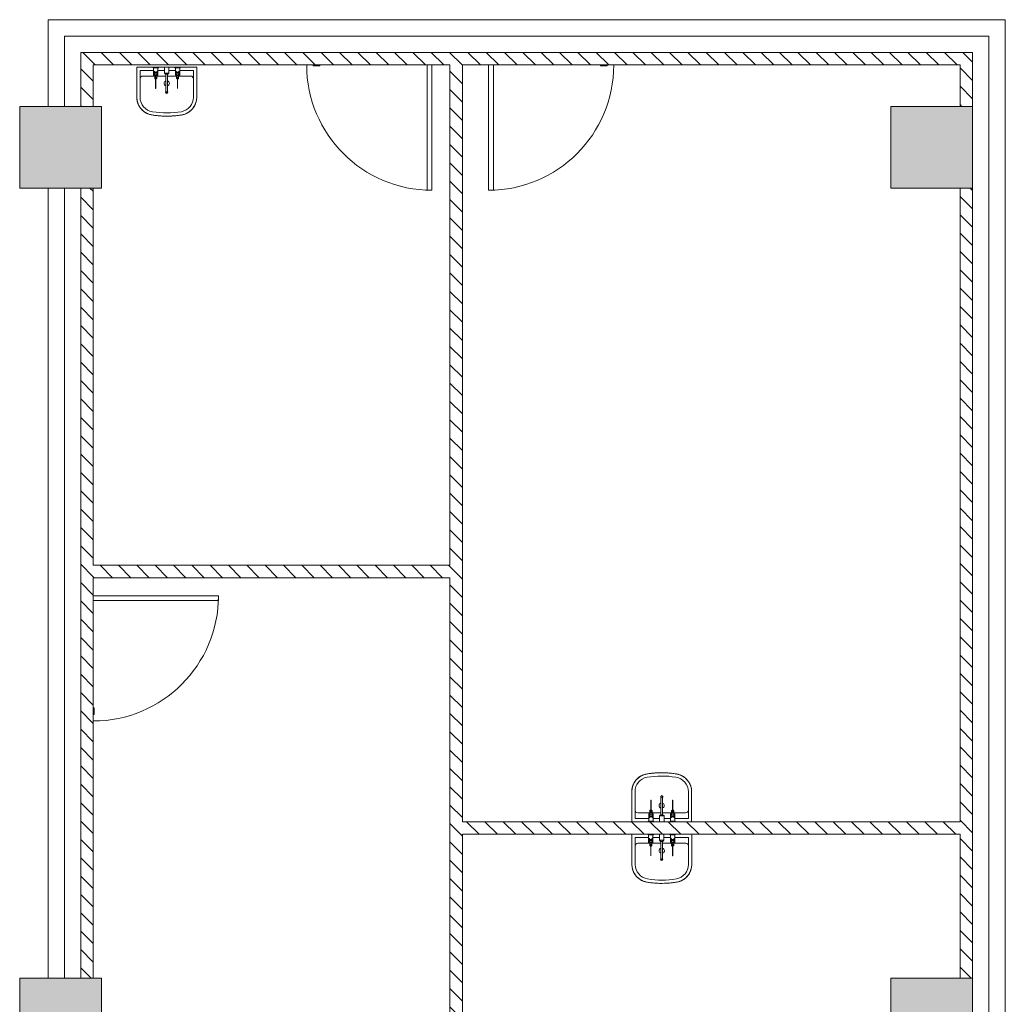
# Model space of a CAD drawing. Header units: millimetres. Extents: x -106145 to 154907, y -84585 to 152038.
# Drawn here: x 41014 to 50064, y 1861 to 10905 of the extents above; entities that cross this region are included whole.
import ezdxf

# ---------------------------------------------------------------- set-up
doc = ezdxf.new("R2010")
doc.units = ezdxf.units.MM
for name, color, linetype, lineweight in [('A-DOOR', 31, 'Continuous', 5), ('A-FLOR', 192, 'Continuous', 5), ('A-WALL', 113, 'Continuous', 5), ('A-WALL-PATT', 111, 'Continuous', 5), ('P-SANR-FIXT', 6, 'Continuous', 5), ('S-COLS', 52, 'Continuous', 5)]:
    doc.layers.add(name, color=color, linetype=linetype, lineweight=lineweight)
pattern_1 = [(315, (0, 0), (84.18955, 84.18955), [])]

# ---------------------------------------------------------------- blocks, each defined once
blk = doc.blocks.new('M_Concrete-Rectangular-Column - 750 x 750-3585654-Site Plan')
at = {"layer": 'S-COLS'}
blk.add_hatch(color=256, dxfattribs=at).paths.add_polyline_path([(-375, 375), (-375, -375), (375, -375), (375, 375), (-129.8, 375)], flags=0)
at = {"layer": 'S-COLS', "color": 41}
for p, q in [((375, 375), (-375, 375)), ((-375, 375), (-375, -375)), ((375, -375), (375, 375)), ((-375, -375), (375, -375))]:
    blk.add_line(p, q, dxfattribs=at)
blk = doc.blocks.new('M_Door-Passage-Small Slit Vision Panel_Type B - 1_25_Type B-13938696-Site Plan')
at = {"layer": 'A-DOOR', "color": 41}
for p, q in [((-514.125, -63.85), (-514.125, -71.85)), ((-454.125, -71.85), (-514.125, -71.85)), ((-454.125, -71.85), (-454.125, -63.85))]:
    blk.add_line(p, q, dxfattribs=at)
at = {"layer": 'A-DOOR', "color": 121, "lineweight": 9}
for p, q in [((530, -1213.85), (530, -63.85)), ((575, -63.85), (575, -1213.85)), ((575, -1213.85), (530, -1213.85))]:
    blk.add_line(p, q, dxfattribs=at)
at = {"layer": 'A-DOOR', "color": 41}
blk.add_arc((575, -63.85), 1150, 180, 270, dxfattribs=at)
blk = doc.blocks.new('M_Door-Passage-Small Slit Vision Panel_Type B - 1_25_Type B-13938695-Site Plan')
at = {"layer": 'A-DOOR', "color": 121, "lineweight": 9}
for p, q in [((575, 1213.85), (530, 1213.85)), ((530, 1213.85), (530, 63.85)), ((575, 63.85), (575, 1213.85))]:
    blk.add_line(p, q, dxfattribs=at)
at = {"layer": 'A-DOOR', "color": 41}
for p, q in [((-514.125, 71.85), (-514.125, 63.85)), ((-514.125, 71.85), (-454.125, 71.85)), ((-454.125, 63.85), (-454.125, 71.85))]:
    blk.add_line(p, q, dxfattribs=at)
blk.add_arc((575, 63.85), 1150, 90, 180, dxfattribs=at)
blk = doc.blocks.new('BASIN_handwash_Type_B - HYBA-010-V109-Site Plan')
at = {"layer": 'P-SANR-FIXT', "color": 41}
for p, q in [((-275, -500), (-275, -224)), ((-275, -224), (-275, -500)), ((-245, -470), (-245, -224)), ((245, -470), (245, -224)), ((275, -224), (275, -500)), ((275, -224), (275, -500)), ((-275, -351.1), (-275, -500)), ((-245, -470), (-245, -351.1)), ((245, -351.1), (245, -470)), ((275, -500), (275, -351.1)), ((-107.6, -418), (-220, -418)), ((-5.1, -418), (-90.2, -418)), ((92.4, -418), (7.3, -418)), ((220, -418), (109.8, -418)), ((-118.2, -470), (-245, -470)), ((-18.1, -470), (-78.9, -470)), ((81.1, -470), (21.2, -470)), ((245, -470), (120.4, -470))]:
    blk.add_line(p, q, dxfattribs=at)
at = {"layer": 'P-SANR-FIXT', "color": 41, "flags": 128}
for points in [[(-139, -61.6), (-145.5, -62.9), (-151.9, -64.5), (-158.3, -66.3), (-164.5, -68.4), (-170.7, -70.7), (-176.8, -73.2), (-182.8, -76), (-188.7, -79.1), (-194.4, -82.3), (-200, -85.8), (-205.5, -89.5), (-210.8, -93.4), (-215.9, -97.6), (-220.9, -101.9), (-225.7, -106.5), (-230.3, -111.2), (-234.7, -116.1), (-239, -121.2), (-243, -126.4), (-246.8, -131.8), (-250.4, -137.3), (-253.7, -143), (-256.8, -148.8), (-259.7, -154.8), (-262.4, -160.8), (-264.8, -166.9), (-267, -173.2), (-268.9, -179.5), (-270.5, -185.9), (-271.9, -192.3), (-273.1, -198.8), (-273.9, -205.4), (-274.6, -211.9), (-274.9, -218.5), (-275, -224)], [(-50.8, -51.7), (-64.7, -52.5), (-97.9, -55.7), (-130.9, -60.3), (-139, -61.6)], [(41.9, -51.2), (35.4, -50.7), (2, -50), (-31.3, -50.6), (-45, -51.4)], [(134.9, -61), (101.9, -56.2), (68.7, -52.8), (46.5, -51.4)], [(275, -224), (274.9, -217.4), (274.5, -210.8), (273.8, -204.3), (272.9, -197.7), (271.7, -191.3), (270.3, -184.8), (268.6, -178.4), (266.6, -172.1), (264.4, -165.9), (262, -159.8), (259.3, -153.8), (256.3, -147.8), (253.2, -142.1), (249.8, -136.4), (246.2, -130.9), (242.3, -125.5), (238.3, -120.3), (234, -115.2), (229.6, -110.4), (224.9, -105.7), (220.1, -101.2), (215.1, -96.9), (209.9, -92.8), (204.6, -88.9), (199.1, -85.2), (193.5, -81.8), (187.7, -78.5), (181.8, -75.5), (175.8, -72.8), (169.7, -70.3), (163.5, -68), (157.2, -66), (150.8, -64.2), (144.4, -62.7), (137.9, -61.5)]]:
    blk.add_lwpolyline(points, dxfattribs=at)
at = {"layer": 'P-SANR-FIXT', "color": 41}
for centre, radius, start, end in [((0, -350.5), 24.2, 107.55335, 254.59168), ((0, -350.5), 24.2, 291.78176, 66.0732), ((-220, -393), 25, 180, 270), ((220, -393), 25, 270, 0)]:
    blk.add_arc(centre, radius, start, end, dxfattribs=at)
for centre, major_axis, start_param, end_param in [((-109.9, -224), (165.1, 0), 1.748277, 3.141593), ((0, -883.6), (834.4, 0), 1.40836, 1.738187), ((0, -883.6), (804.4, 0), 1.408166, 1.737991), ((109.9, -224), (165.1, 0), 0, 1.418341), ((-109.9, -224), (-135.1, 0), 4.890944, 6.283185), ((109.9, -224), (135.1, 0), 0, 1.419404)]:
    blk.add_ellipse(centre, major_axis=major_axis, ratio=0.999048, start_param=start_param, end_param=end_param, dxfattribs=at)
for points, knots in [([(-275, -224), (-275, -217.5), (-274.2, -204.7), (-271.5, -189.1), (-268.2, -176.8), (-265.2, -167.7), (-261.6, -158.7), (-257.6, -150.1), (-253.1, -141.7), (-248, -133.5), (-242.5, -125.6), (-236.6, -118.1), (-230.3, -111), (-223.4, -104.2), (-216.3, -97.8), (-208.8, -91.8), (-201, -86.3), (-192.8, -81.3), (-184.3, -76.7), (-172.8, -71.3), (-157.9, -65.8), (-145.4, -62.8), (-139, -61.7)], [-1, -1, -1, -1, -0.916667, -0.833333, -0.791667, -0.75, -0.708333, -0.666667, -0.625, -0.583333, -0.541667, -0.5, -0.458333, -0.416667, -0.375, -0.333333, -0.291667, -0.25, -0.208333, -0.166667, -0.083333, 0, 0, 0, 0]), ([(-139, -61.7), (-123.9, -59.1), (-93.6, -54.8), (-32.8, -49.7), (28.6, -49.5), (89.4, -54.4), (119.8, -58.5), (134.9, -61)], [-1, -1, -1, -1, -0.833333, -0.666667, -0.333333, -0.166667, 0, 0, 0, 0]), ([(134.9, -61), (141.5, -62), (154.3, -64.8), (169.5, -70), (181.4, -75.2), (190.1, -79.7), (198.5, -84.8), (206.6, -90.2), (214.3, -96.1), (221.7, -102.5), (228.7, -109.4), (235.3, -116.5), (241.4, -124.1), (247.1, -132.1), (252.3, -140.4), (257, -148.9), (261.1, -157.6), (264.8, -166.7), (267.9, -176), (271.4, -188.5), (274.2, -204.3), (275, -217.4), (275, -224)], [-1, -1, -1, -1, -0.916667, -0.833333, -0.791667, -0.75, -0.708333, -0.666667, -0.625, -0.583333, -0.541667, -0.5, -0.458333, -0.416667, -0.375, -0.333333, -0.291667, -0.25, -0.208333, -0.166667, -0.083333, 0, 0, 0, 0])]:
    blk.add_open_spline(points, degree=3, knots=knots, dxfattribs=at)
blk = doc.blocks.new('TAPWARE_wall_mount_elbow_levers - HYTP-038-V110-Site Plan')
at = {"layer": 'P-SANR-FIXT'}
for p, q in [((-10, 276), (-10, 271.7)), ((10, 271.7), (10, 276)), ((-99, 242.3), (-101, 242.3)), ((-101, 237.3), (-101, 242.3)), ((-101, 242.3), (-101, 237.3)), ((-99, 242.3), (-101, 242.3)), ((-101, 237.3), (-101, 242.3)), ((-101, 242.3), (-101, 237.3)), ((-101, 212.7), (-101, 237.3)), ((-101, 212.7), (-101, 237.3)), ((-101, 195), (-101, 212.7)), ((-101, 212.7), (-101, 195)), ((-101, 195), (-101, 212.7)), ((-101, 212.7), (-101, 195)), ((-101, 151.7), (-101, 195)), ((-101, 151.7), (-101, 195)), ((-99, 237.3), (-99, 242.3)), ((-99, 242.3), (-99, 237.3)), ((-99, 237.3), (-99, 242.3)), ((-99, 242.3), (-99, 237.3)), ((-99, 237.3), (-99, 212.7)), ((-99, 237.3), (-99, 212.7)), ((-99, 195), (-99, 212.7)), ((-99, 212.7), (-99, 195)), ((-99, 195), (-99, 212.7)), ((-99, 212.7), (-99, 195)), ((-99, 195), (-99, 151.7)), ((-99, 195), (-99, 151.7)), ((-7.5, 220.2), (-7.5, 100)), ((7.5, 100), (7.5, 220.2)), ((101, 242.3), (99, 242.3)), ((99, 237.3), (99, 242.3)), ((99, 242.3), (99, 237.3)), ((99, 212.7), (99, 237.3)), ((99, 195), (99, 212.7)), ((99, 212.7), (99, 195)), ((99, 151.7), (99, 195)), ((101, 237.3), (101, 242.3)), ((101, 242.3), (101, 237.3)), ((101, 237.3), (101, 212.7)), ((101, 195), (101, 212.7)), ((101, 212.7), (101, 195)), ((101, 195), (101, 151.7)), ((-110, 126.1), (-120, 116.1)), ((-120, 116.1), (-120, 91.1)), ((-110, 111.1), (-120, 101.1)), ((-120, 101.1), (-120, 46.1)), ((-100, 101.1), (-120, 101.1)), ((-120, 91.1), (-110, 81.1)), ((-100, 91.1), (-120, 91.1)), ((-100, 116.1), (-114.1, 116.1)), ((-110, 149.7), (-110, 111.1)), ((-110, 149.7), (-110, 126.1)), ((-100, 149.7), (-108.7, 149.7)), ((-100, 149.7), (-108.7, 149.7)), ((-100, 126.1), (-108.7, 126.1)), ((-101, 134.1), (-101, 151.7)), ((-101, 134.1), (-101, 151.7)), ((-101, 150.8), (-101, 145.8)), ((-101, 150.8), (-101, 145.8)), ((-101, 134.1), (-99, 134.1)), ((-101, 134.1), (-99, 134.1)), ((-91.3, 149.7), (-100, 149.7)), ((-91.3, 149.7), (-100, 149.7)), ((-91.3, 126.1), (-100, 126.1)), ((-85.9, 116.1), (-100, 116.1)), ((-80, 101.1), (-100, 101.1)), ((-80, 91.1), (-100, 91.1)), ((-99, 151.7), (-99, 134.1)), ((-99, 151.7), (-99, 134.1)), ((-99, 145.8), (-99, 150.8)), ((-99, 145.8), (-99, 150.8)), ((-90, 111.1), (-90, 149.7)), ((-90, 126.1), (-90, 149.7)), ((-80, 116.1), (-90, 126.1)), ((-80, 101.1), (-90, 111.1)), ((-90, 81.1), (-80, 91.1)), ((-80, 91.1), (-80, 116.1)), ((-80, 46.1), (-80, 101.1)), ((-9.9, 110), (-19.9, 100)), ((-19.9, 100), (-19.9, 45)), ((0.1, 100), (-19.9, 100)), ((0.1, 110), (-8.6, 110)), ((8.8, 110), (0.1, 110)), ((20.1, 100), (0.1, 100)), ((20.1, 100), (10.1, 110)), ((20.1, 45), (20.1, 100)), ((90, 126.1), (80, 116.1)), ((80, 116.1), (80, 91.1)), ((90, 111.1), (80, 101.1)), ((80, 101.1), (80, 46.1)), ((80, 101.1), (100, 101.1)), ((80, 91.1), (90, 81.1)), ((80, 91.1), (100, 91.1)), ((85.9, 116.1), (100, 116.1)), ((90, 149.7), (90, 111.1)), ((90, 149.7), (90, 126.1)), ((91.3, 149.7), (100, 149.7)), ((91.3, 149.7), (100, 149.7)), ((91.3, 126.1), (100, 126.1)), ((99, 134.1), (99, 151.7)), ((99, 150.8), (99, 145.8)), ((99, 134.1), (101, 134.1)), ((100, 149.7), (108.7, 149.7)), ((100, 149.7), (108.7, 149.7)), ((100, 126.1), (108.7, 126.1)), ((100, 116.1), (114.1, 116.1)), ((100, 101.1), (120, 101.1)), ((100, 91.1), (120, 91.1)), ((101, 151.7), (101, 134.1)), ((101, 145.8), (101, 150.8)), ((110, 111.1), (110, 149.7)), ((110, 126.1), (110, 149.7)), ((120, 116.1), (110, 126.1)), ((120, 101.1), (110, 111.1)), ((110, 81.1), (120, 91.1)), ((120, 91.1), (120, 116.1)), ((120, 46.1), (120, 101.1)), ((-124, 50), (-124, 45)), ((-124, 50), (-76, 50)), ((-120.8, 50), (-124, 50)), ((-100, 46.1), (-120, 46.1)), ((-80, 46.1), (-100, 46.1)), ((-76, 50), (-79.2, 50)), ((-76, 45), (-76, 50)), ((76, 50), (76, 45)), ((76, 50), (124, 50)), ((79.2, 50), (76, 50)), ((80, 46.1), (100, 46.1)), ((100, 46.1), (120, 46.1)), ((124, 50), (120.8, 50)), ((124, 45), (124, 50))]:
    blk.add_line(p, q, dxfattribs=at)
at = {"layer": 'P-SANR-FIXT', "flags": 128}
for points in [[(-7.5, 271.7), (-7.5, 271.2), (-7.5, 270.5), (-7.5, 269.8), (-7.5, 268.9), (-7.5, 268.1), (-7.5, 267.1), (-7.5, 266), (-7.5, 264.9), (-7.5, 263.7), (-7.5, 262.5), (-7.5, 261.1), (-7.5, 259.7), (-7.5, 258.3), (-7.5, 256.8), (-7.5, 255.2), (-7.5, 253.6), (-7.5, 251.9), (-7.5, 250.1), (-7.5, 248.3), (-7.5, 246.5), (-7.5, 244.6), (-7.5, 242.7), (-7.5, 240.8), (-7.5, 238.8), (-7.5, 236.8), (-7.5, 234.8), (-7.5, 232.7), (-7.5, 230.6), (-7.5, 228.5), (-7.5, 226.4), (-7.5, 224.3), (-7.5, 222.2), (-7.5, 220.2)], [(7.5, 220.2), (7.5, 222.3), (7.5, 224.4), (7.5, 226.5), (7.5, 228.7), (7.5, 230.8), (7.5, 232.8), (7.5, 234.9), (7.5, 236.9), (7.5, 238.9), (7.5, 240.9), (7.5, 242.9), (7.5, 244.8), (7.5, 246.6), (7.5, 248.5), (7.5, 250.2), (7.5, 252), (7.5, 253.7), (7.5, 255.3), (7.5, 256.9), (7.5, 258.4), (7.5, 259.8), (7.5, 261.2), (7.5, 262.5), (7.5, 263.8), (7.5, 265), (7.5, 266.1), (7.5, 267.1), (7.5, 268.1), (7.5, 269), (7.5, 269.8), (7.5, 270.5), (7.5, 271.2), (7.5, 271.7)], [(-109, 149.7), (-108.5, 150.1), (-108, 150.5), (-107.6, 150.9), (-107.1, 151.2), (-106.5, 151.6), (-106, 151.9), (-105.5, 152.2), (-104.9, 152.5), (-104.3, 152.7), (-103.8, 153), (-103.2, 153.2), (-102.6, 153.4), (-102, 153.5), (-101.4, 153.6), (-100.8, 153.8)], [(-109, 149.7), (-108.5, 150.1), (-108, 150.5), (-107.6, 150.9), (-107.1, 151.2), (-106.5, 151.6), (-106, 151.9), (-105.5, 152.2), (-104.9, 152.5), (-104.3, 152.7), (-103.8, 153), (-103.2, 153.2), (-102.6, 153.4), (-102, 153.5), (-101.4, 153.6), (-100.8, 153.8)], [(-98.8, 153.7), (-98.2, 153.6), (-97.6, 153.4), (-97, 153.2), (-96.4, 153), (-95.8, 152.8), (-95.3, 152.6), (-94.7, 152.3), (-94.1, 152), (-93.6, 151.7), (-93.1, 151.3), (-92.6, 151), (-92.1, 150.6), (-91.6, 150.2), (-91.2, 149.8), (-91, 149.7)], [(-98.8, 153.7), (-98.2, 153.6), (-97.6, 153.4), (-97, 153.2), (-96.4, 153), (-95.8, 152.8), (-95.3, 152.6), (-94.7, 152.3), (-94.1, 152), (-93.6, 151.7), (-93.1, 151.3), (-92.6, 151), (-92.1, 150.6), (-91.6, 150.2), (-91.2, 149.8), (-91, 149.7)], [(91, 149.7), (91.5, 150.1), (92, 150.5), (92.4, 150.9), (92.9, 151.2), (93.5, 151.6), (94, 151.9), (94.5, 152.2), (95.1, 152.5), (95.7, 152.7), (96.2, 153), (96.8, 153.2), (97.4, 153.4), (98, 153.5), (98.6, 153.6), (99.2, 153.8)], [(91, 149.7), (91.5, 150.1), (92, 150.5), (92.4, 150.9), (92.9, 151.2), (93.5, 151.6), (94, 151.9), (94.5, 152.2), (95.1, 152.5), (95.7, 152.7), (96.2, 153), (96.8, 153.2), (97.4, 153.4), (98, 153.5), (98.6, 153.6), (99.2, 153.8)], [(101.2, 153.7), (101.8, 153.6), (102.4, 153.4), (103, 153.2), (103.6, 153), (104.2, 152.8), (104.7, 152.6), (105.3, 152.3), (105.9, 152), (106.4, 151.7), (106.9, 151.3), (107.4, 151), (107.9, 150.6), (108.4, 150.2), (108.8, 149.8), (109, 149.7)], [(101.2, 153.7), (101.8, 153.6), (102.4, 153.4), (103, 153.2), (103.6, 153), (104.2, 152.8), (104.7, 152.6), (105.3, 152.3), (105.9, 152), (106.4, 151.7), (106.9, 151.3), (107.4, 151), (107.9, 150.6), (108.4, 150.2), (108.8, 149.8), (109, 149.7)]]:
    blk.add_lwpolyline(points, dxfattribs=at)
at = {"layer": 'P-SANR-FIXT'}
for centre, major_axis, start_param, end_param in [((0, 276), (-10, 0), 3.141593, 6.283185), ((0, 271.7), (10, 0), 0, 3.141593), ((0, 276), (10, 0), 3.141593, 3.403392), ((0, 271.7), (10, 0), 3.141593, 4.18879), ((0, 271.7), (-7.5, 0), 3.141593, 6.283185), ((0, 271.7), (7.5, 0), 3.141593, 4.18879), ((0, 271.7), (10, 0), 5.235988, 6.283185), ((0, 271.7), (-7.5, 0), 2.356194, 3.141593), ((0, 276), (-10, 0), 2.879793, 3.141593)]:
    blk.add_ellipse(centre, major_axis=major_axis, ratio=0.968067, start_param=start_param, end_param=end_param, dxfattribs=at)
blk = doc.blocks.new('BASIN_handwash_Type_B - HYBA-010-V99-Site Plan')
at = {"layer": 'P-SANR-FIXT', "color": 41}
for p, q in [((-275, -500), (-275, -224)), ((-275, -224), (-275, -500)), ((-245, -470), (-245, -224)), ((245, -470), (245, -224)), ((275, -224), (275, -500)), ((275, -224), (275, -500)), ((-275, -351.1), (-275, -500)), ((-245, -470), (-245, -351.1)), ((245, -351.1), (245, -470)), ((275, -500), (275, -351.1)), ((-107.6, -418), (-220, -418)), ((-5.1, -418), (-90.2, -418)), ((92.4, -418), (7.3, -418)), ((220, -418), (109.8, -418)), ((-118.2, -470), (-245, -470)), ((-18.1, -470), (-78.9, -470)), ((81.1, -470), (21.2, -470)), ((245, -470), (120.4, -470))]:
    blk.add_line(p, q, dxfattribs=at)
at = {"layer": 'P-SANR-FIXT', "color": 41, "flags": 128}
for points in [[(-139, -61.6), (-145.5, -62.9), (-151.9, -64.5), (-158.3, -66.3), (-164.5, -68.4), (-170.7, -70.7), (-176.8, -73.2), (-182.8, -76), (-188.7, -79.1), (-194.4, -82.3), (-200, -85.8), (-205.5, -89.5), (-210.8, -93.4), (-215.9, -97.6), (-220.9, -101.9), (-225.7, -106.5), (-230.3, -111.2), (-234.7, -116.1), (-239, -121.2), (-243, -126.4), (-246.8, -131.8), (-250.4, -137.3), (-253.7, -143), (-256.8, -148.8), (-259.7, -154.8), (-262.4, -160.8), (-264.8, -166.9), (-267, -173.2), (-268.9, -179.5), (-270.5, -185.9), (-271.9, -192.3), (-273.1, -198.8), (-273.9, -205.4), (-274.6, -211.9), (-274.9, -218.5), (-275, -224)], [(-50.8, -51.7), (-64.7, -52.5), (-97.9, -55.7), (-130.9, -60.3), (-139, -61.6)], [(41.9, -51.2), (35.4, -50.7), (2, -50), (-31.3, -50.6), (-45, -51.4)], [(134.9, -61), (101.9, -56.2), (68.7, -52.8), (46.5, -51.4)], [(275, -224), (274.9, -217.4), (274.5, -210.8), (273.8, -204.3), (272.9, -197.7), (271.7, -191.3), (270.3, -184.8), (268.6, -178.4), (266.6, -172.1), (264.4, -165.9), (262, -159.8), (259.3, -153.8), (256.3, -147.8), (253.2, -142.1), (249.8, -136.4), (246.2, -130.9), (242.3, -125.5), (238.3, -120.3), (234, -115.2), (229.6, -110.4), (224.9, -105.7), (220.1, -101.2), (215.1, -96.9), (209.9, -92.8), (204.6, -88.9), (199.1, -85.2), (193.5, -81.8), (187.7, -78.5), (181.8, -75.5), (175.8, -72.8), (169.7, -70.3), (163.5, -68), (157.2, -66), (150.8, -64.2), (144.4, -62.7), (137.9, -61.5)]]:
    blk.add_lwpolyline(points, dxfattribs=at)
at = {"layer": 'P-SANR-FIXT', "color": 41}
for centre, radius, start, end in [((0, -350.5), 24.2, 107.55335, 254.59168), ((0, -350.5), 24.2, 291.78176, 66.0732), ((-220, -393), 25, 180, 270), ((220, -393), 25, 270, 0)]:
    blk.add_arc(centre, radius, start, end, dxfattribs=at)
for centre, major_axis, start_param, end_param in [((-109.9, -224), (165.1, 0), 1.748277, 3.141593), ((0, -883.6), (834.4, 0), 1.40836, 1.738187), ((0, -883.6), (804.4, 0), 1.408166, 1.737991), ((109.9, -224), (165.1, 0), 0, 1.418341), ((-109.9, -224), (-135.1, 0), 4.890944, 6.283185), ((109.9, -224), (135.1, 0), 0, 1.419404)]:
    blk.add_ellipse(centre, major_axis=major_axis, ratio=0.999048, start_param=start_param, end_param=end_param, dxfattribs=at)
for points, knots in [([(-275, -224), (-275, -217.5), (-274.2, -204.7), (-271.5, -189.1), (-268.2, -176.8), (-265.2, -167.7), (-261.6, -158.7), (-257.6, -150.1), (-253.1, -141.7), (-248, -133.5), (-242.5, -125.6), (-236.6, -118.1), (-230.3, -111), (-223.4, -104.2), (-216.3, -97.8), (-208.8, -91.8), (-201, -86.3), (-192.8, -81.3), (-184.3, -76.7), (-172.8, -71.3), (-157.9, -65.8), (-145.4, -62.8), (-139, -61.7)], [-1, -1, -1, -1, -0.916667, -0.833333, -0.791667, -0.75, -0.708333, -0.666667, -0.625, -0.583333, -0.541667, -0.5, -0.458333, -0.416667, -0.375, -0.333333, -0.291667, -0.25, -0.208333, -0.166667, -0.083333, 0, 0, 0, 0]), ([(-139, -61.7), (-123.9, -59.1), (-93.6, -54.8), (-32.8, -49.7), (28.6, -49.5), (89.4, -54.4), (119.8, -58.5), (134.9, -61)], [-1, -1, -1, -1, -0.833333, -0.666667, -0.333333, -0.166667, 0, 0, 0, 0]), ([(134.9, -61), (141.5, -62), (154.3, -64.8), (169.5, -70), (181.4, -75.2), (190.1, -79.7), (198.5, -84.8), (206.6, -90.2), (214.3, -96.1), (221.7, -102.5), (228.7, -109.4), (235.3, -116.5), (241.4, -124.1), (247.1, -132.1), (252.3, -140.4), (257, -148.9), (261.1, -157.6), (264.8, -166.7), (267.9, -176), (271.4, -188.5), (274.2, -204.3), (275, -217.4), (275, -224)], [-1, -1, -1, -1, -0.916667, -0.833333, -0.791667, -0.75, -0.708333, -0.666667, -0.625, -0.583333, -0.541667, -0.5, -0.458333, -0.416667, -0.375, -0.333333, -0.291667, -0.25, -0.208333, -0.166667, -0.083333, 0, 0, 0, 0])]:
    blk.add_open_spline(points, degree=3, knots=knots, dxfattribs=at)
blk = doc.blocks.new('TAPWARE_wall_mount_elbow_levers - HYTP-038-V100-Site Plan')
at = {"layer": 'P-SANR-FIXT'}
for p, q in [((-10, 276), (-10, 271.7)), ((10, 271.7), (10, 276)), ((-99, 242.3), (-101, 242.3)), ((-101, 237.3), (-101, 242.3)), ((-101, 242.3), (-101, 237.3)), ((-99, 242.3), (-101, 242.3)), ((-101, 237.3), (-101, 242.3)), ((-101, 242.3), (-101, 237.3)), ((-101, 212.7), (-101, 237.3)), ((-101, 212.7), (-101, 237.3)), ((-101, 195), (-101, 212.7)), ((-101, 212.7), (-101, 195)), ((-101, 195), (-101, 212.7)), ((-101, 212.7), (-101, 195)), ((-101, 151.7), (-101, 195)), ((-101, 151.7), (-101, 195)), ((-99, 237.3), (-99, 242.3)), ((-99, 242.3), (-99, 237.3)), ((-99, 237.3), (-99, 242.3)), ((-99, 242.3), (-99, 237.3)), ((-99, 237.3), (-99, 212.7)), ((-99, 237.3), (-99, 212.7)), ((-99, 195), (-99, 212.7)), ((-99, 212.7), (-99, 195)), ((-99, 195), (-99, 212.7)), ((-99, 212.7), (-99, 195)), ((-99, 195), (-99, 151.7)), ((-99, 195), (-99, 151.7)), ((-7.5, 220.2), (-7.5, 100)), ((7.5, 100), (7.5, 220.2)), ((101, 242.3), (99, 242.3)), ((99, 237.3), (99, 242.3)), ((99, 242.3), (99, 237.3)), ((99, 212.7), (99, 237.3)), ((99, 195), (99, 212.7)), ((99, 212.7), (99, 195)), ((99, 151.7), (99, 195)), ((101, 237.3), (101, 242.3)), ((101, 242.3), (101, 237.3)), ((101, 237.3), (101, 212.7)), ((101, 195), (101, 212.7)), ((101, 212.7), (101, 195)), ((101, 195), (101, 151.7)), ((-110, 126.1), (-120, 116.1)), ((-120, 116.1), (-120, 91.1)), ((-110, 111.1), (-120, 101.1)), ((-120, 101.1), (-120, 46.1)), ((-100, 101.1), (-120, 101.1)), ((-120, 91.1), (-110, 81.1)), ((-100, 91.1), (-120, 91.1)), ((-100, 116.1), (-114.1, 116.1)), ((-110, 149.7), (-110, 111.1)), ((-110, 149.7), (-110, 126.1)), ((-100, 149.7), (-108.7, 149.7)), ((-100, 149.7), (-108.7, 149.7)), ((-100, 126.1), (-108.7, 126.1)), ((-101, 134.1), (-101, 151.7)), ((-101, 134.1), (-101, 151.7)), ((-101, 150.8), (-101, 145.8)), ((-101, 150.8), (-101, 145.8)), ((-101, 134.1), (-99, 134.1)), ((-101, 134.1), (-99, 134.1)), ((-91.3, 149.7), (-100, 149.7)), ((-91.3, 149.7), (-100, 149.7)), ((-91.3, 126.1), (-100, 126.1)), ((-85.9, 116.1), (-100, 116.1)), ((-80, 101.1), (-100, 101.1)), ((-80, 91.1), (-100, 91.1)), ((-99, 151.7), (-99, 134.1)), ((-99, 151.7), (-99, 134.1)), ((-99, 145.8), (-99, 150.8)), ((-99, 145.8), (-99, 150.8)), ((-90, 111.1), (-90, 149.7)), ((-90, 126.1), (-90, 149.7)), ((-80, 116.1), (-90, 126.1)), ((-80, 101.1), (-90, 111.1)), ((-90, 81.1), (-80, 91.1)), ((-80, 91.1), (-80, 116.1)), ((-80, 46.1), (-80, 101.1)), ((-9.9, 110), (-19.9, 100)), ((-19.9, 100), (-19.9, 45)), ((0.1, 100), (-19.9, 100)), ((0.1, 110), (-8.6, 110)), ((8.8, 110), (0.1, 110)), ((20.1, 100), (0.1, 100)), ((20.1, 100), (10.1, 110)), ((20.1, 45), (20.1, 100)), ((90, 126.1), (80, 116.1)), ((80, 116.1), (80, 91.1)), ((90, 111.1), (80, 101.1)), ((80, 101.1), (80, 46.1)), ((80, 101.1), (100, 101.1)), ((80, 91.1), (90, 81.1)), ((80, 91.1), (100, 91.1)), ((85.9, 116.1), (100, 116.1)), ((90, 149.7), (90, 111.1)), ((90, 149.7), (90, 126.1)), ((91.3, 149.7), (100, 149.7)), ((91.3, 149.7), (100, 149.7)), ((91.3, 126.1), (100, 126.1)), ((99, 134.1), (99, 151.7)), ((99, 150.8), (99, 145.8)), ((99, 134.1), (101, 134.1)), ((100, 149.7), (108.7, 149.7)), ((100, 149.7), (108.7, 149.7)), ((100, 126.1), (108.7, 126.1)), ((100, 116.1), (114.1, 116.1)), ((100, 101.1), (120, 101.1)), ((100, 91.1), (120, 91.1)), ((101, 151.7), (101, 134.1)), ((101, 145.8), (101, 150.8)), ((110, 111.1), (110, 149.7)), ((110, 126.1), (110, 149.7)), ((120, 116.1), (110, 126.1)), ((120, 101.1), (110, 111.1)), ((110, 81.1), (120, 91.1)), ((120, 91.1), (120, 116.1)), ((120, 46.1), (120, 101.1)), ((-124, 50), (-124, 45)), ((-124, 50), (-76, 50)), ((-120.8, 50), (-124, 50)), ((-100, 46.1), (-120, 46.1)), ((-80, 46.1), (-100, 46.1)), ((-76, 50), (-79.2, 50)), ((-76, 45), (-76, 50)), ((76, 50), (76, 45)), ((76, 50), (124, 50)), ((79.2, 50), (76, 50)), ((80, 46.1), (100, 46.1)), ((100, 46.1), (120, 46.1)), ((124, 50), (120.8, 50)), ((124, 45), (124, 50))]:
    blk.add_line(p, q, dxfattribs=at)
at = {"layer": 'P-SANR-FIXT', "flags": 128}
for points in [[(-7.5, 271.7), (-7.5, 271.2), (-7.5, 270.5), (-7.5, 269.8), (-7.5, 268.9), (-7.5, 268.1), (-7.5, 267.1), (-7.5, 266), (-7.5, 264.9), (-7.5, 263.7), (-7.5, 262.5), (-7.5, 261.1), (-7.5, 259.7), (-7.5, 258.3), (-7.5, 256.8), (-7.5, 255.2), (-7.5, 253.6), (-7.5, 251.9), (-7.5, 250.1), (-7.5, 248.3), (-7.5, 246.5), (-7.5, 244.6), (-7.5, 242.7), (-7.5, 240.8), (-7.5, 238.8), (-7.5, 236.8), (-7.5, 234.8), (-7.5, 232.7), (-7.5, 230.6), (-7.5, 228.5), (-7.5, 226.4), (-7.5, 224.3), (-7.5, 222.2), (-7.5, 220.2)], [(7.5, 220.2), (7.5, 222.3), (7.5, 224.4), (7.5, 226.5), (7.5, 228.7), (7.5, 230.8), (7.5, 232.8), (7.5, 234.9), (7.5, 236.9), (7.5, 238.9), (7.5, 240.9), (7.5, 242.9), (7.5, 244.8), (7.5, 246.6), (7.5, 248.5), (7.5, 250.2), (7.5, 252), (7.5, 253.7), (7.5, 255.3), (7.5, 256.9), (7.5, 258.4), (7.5, 259.8), (7.5, 261.2), (7.5, 262.5), (7.5, 263.8), (7.5, 265), (7.5, 266.1), (7.5, 267.1), (7.5, 268.1), (7.5, 269), (7.5, 269.8), (7.5, 270.5), (7.5, 271.2), (7.5, 271.7)], [(-109, 149.7), (-108.5, 150.1), (-108, 150.5), (-107.6, 150.9), (-107.1, 151.2), (-106.5, 151.6), (-106, 151.9), (-105.5, 152.2), (-104.9, 152.5), (-104.3, 152.7), (-103.8, 153), (-103.2, 153.2), (-102.6, 153.4), (-102, 153.5), (-101.4, 153.6), (-100.8, 153.8)], [(-109, 149.7), (-108.5, 150.1), (-108, 150.5), (-107.6, 150.9), (-107.1, 151.2), (-106.5, 151.6), (-106, 151.9), (-105.5, 152.2), (-104.9, 152.5), (-104.3, 152.7), (-103.8, 153), (-103.2, 153.2), (-102.6, 153.4), (-102, 153.5), (-101.4, 153.6), (-100.8, 153.8)], [(-98.8, 153.7), (-98.2, 153.6), (-97.6, 153.4), (-97, 153.2), (-96.4, 153), (-95.8, 152.8), (-95.3, 152.6), (-94.7, 152.3), (-94.1, 152), (-93.6, 151.7), (-93.1, 151.3), (-92.6, 151), (-92.1, 150.6), (-91.6, 150.2), (-91.2, 149.8), (-91, 149.7)], [(-98.8, 153.7), (-98.2, 153.6), (-97.6, 153.4), (-97, 153.2), (-96.4, 153), (-95.8, 152.8), (-95.3, 152.6), (-94.7, 152.3), (-94.1, 152), (-93.6, 151.7), (-93.1, 151.3), (-92.6, 151), (-92.1, 150.6), (-91.6, 150.2), (-91.2, 149.8), (-91, 149.7)], [(91, 149.7), (91.5, 150.1), (92, 150.5), (92.4, 150.9), (92.9, 151.2), (93.5, 151.6), (94, 151.9), (94.5, 152.2), (95.1, 152.5), (95.7, 152.7), (96.2, 153), (96.8, 153.2), (97.4, 153.4), (98, 153.5), (98.6, 153.6), (99.2, 153.8)], [(91, 149.7), (91.5, 150.1), (92, 150.5), (92.4, 150.9), (92.9, 151.2), (93.5, 151.6), (94, 151.9), (94.5, 152.2), (95.1, 152.5), (95.7, 152.7), (96.2, 153), (96.8, 153.2), (97.4, 153.4), (98, 153.5), (98.6, 153.6), (99.2, 153.8)], [(101.2, 153.7), (101.8, 153.6), (102.4, 153.4), (103, 153.2), (103.6, 153), (104.2, 152.8), (104.7, 152.6), (105.3, 152.3), (105.9, 152), (106.4, 151.7), (106.9, 151.3), (107.4, 151), (107.9, 150.6), (108.4, 150.2), (108.8, 149.8), (109, 149.7)], [(101.2, 153.7), (101.8, 153.6), (102.4, 153.4), (103, 153.2), (103.6, 153), (104.2, 152.8), (104.7, 152.6), (105.3, 152.3), (105.9, 152), (106.4, 151.7), (106.9, 151.3), (107.4, 151), (107.9, 150.6), (108.4, 150.2), (108.8, 149.8), (109, 149.7)]]:
    blk.add_lwpolyline(points, dxfattribs=at)
at = {"layer": 'P-SANR-FIXT'}
for centre, major_axis, start_param, end_param in [((0, 276), (-10, 0), 3.141593, 6.283185), ((0, 271.7), (10, 0), 0, 3.141593), ((0, 276), (10, 0), 3.141593, 3.403392), ((0, 271.7), (10, 0), 3.141593, 4.18879), ((0, 271.7), (-7.5, 0), 3.141593, 6.283185), ((0, 271.7), (7.5, 0), 3.141593, 4.18879), ((0, 271.7), (10, 0), 5.235988, 6.283185), ((0, 271.7), (-7.5, 0), 2.356194, 3.141593), ((0, 276), (-10, 0), 2.879793, 3.141593)]:
    blk.add_ellipse(centre, major_axis=major_axis, ratio=0.968067, start_param=start_param, end_param=end_param, dxfattribs=at)
blk = doc.blocks.new('BASIN_handwash_Type_B - HYBA-010-V111-Site Plan')
at = {"layer": 'P-SANR-FIXT', "color": 41}
for p, q in [((-275, -500), (-275, -224)), ((-275, -224), (-275, -500)), ((-245, -470), (-245, -224)), ((245, -470), (245, -224)), ((275, -224), (275, -500)), ((275, -224), (275, -500)), ((-275, -351.1), (-275, -500)), ((-245, -470), (-245, -351.1)), ((245, -351.1), (245, -470)), ((275, -500), (275, -351.1)), ((-107.6, -418), (-220, -418)), ((-5.1, -418), (-90.2, -418)), ((92.4, -418), (7.3, -418)), ((220, -418), (109.8, -418)), ((-110.5, -500), (-275, -500)), ((-275, -500), (-110.5, -500)), ((-118.2, -470), (-245, -470)), ((-18.8, -500), (-87.3, -500)), ((-87.3, -500), (-18.8, -500)), ((-18.1, -470), (-78.9, -470)), ((81.1, -470), (24.1, -470)), ((89.5, -500), (24.1, -500)), ((24.1, -500), (89.5, -500)), ((275, -500), (112.7, -500)), ((112.7, -500), (275, -500)), ((245, -470), (120.4, -470))]:
    blk.add_line(p, q, dxfattribs=at)
at = {"layer": 'P-SANR-FIXT', "color": 41, "flags": 128}
for points in [[(-139, -61.6), (-145.5, -62.9), (-151.9, -64.5), (-158.3, -66.3), (-164.5, -68.4), (-170.7, -70.7), (-176.8, -73.2), (-182.8, -76), (-188.7, -79.1), (-194.4, -82.3), (-200, -85.8), (-205.5, -89.5), (-210.8, -93.4), (-215.9, -97.6), (-220.9, -101.9), (-225.7, -106.5), (-230.3, -111.2), (-234.7, -116.1), (-239, -121.2), (-243, -126.4), (-246.8, -131.8), (-250.4, -137.3), (-253.7, -143), (-256.8, -148.8), (-259.7, -154.8), (-262.4, -160.8), (-264.8, -166.9), (-267, -173.2), (-268.9, -179.5), (-270.5, -185.9), (-271.9, -192.3), (-273.1, -198.8), (-273.9, -205.4), (-274.6, -211.9), (-274.9, -218.5), (-275, -224)], [(-50.8, -51.7), (-64.7, -52.5), (-97.9, -55.7), (-130.9, -60.3), (-139, -61.6)], [(41.9, -51.2), (35.4, -50.7), (2, -50), (-31.3, -50.6), (-45, -51.4)], [(134.9, -61), (101.9, -56.2), (68.7, -52.8), (46.5, -51.4)], [(275, -224), (274.9, -217.4), (274.5, -210.8), (273.8, -204.3), (272.9, -197.7), (271.7, -191.3), (270.3, -184.8), (268.6, -178.4), (266.6, -172.1), (264.4, -165.9), (262, -159.8), (259.3, -153.8), (256.3, -147.8), (253.2, -142.1), (249.8, -136.4), (246.2, -130.9), (242.3, -125.5), (238.3, -120.3), (234, -115.2), (229.6, -110.4), (224.9, -105.7), (220.1, -101.2), (215.1, -96.9), (209.9, -92.8), (204.6, -88.9), (199.1, -85.2), (193.5, -81.8), (187.7, -78.5), (181.8, -75.5), (175.8, -72.8), (169.7, -70.3), (163.5, -68), (157.2, -66), (150.8, -64.2), (144.4, -62.7), (137.9, -61.5)]]:
    blk.add_lwpolyline(points, dxfattribs=at)
at = {"layer": 'P-SANR-FIXT', "color": 41}
for centre, radius, start, end in [((0, -350.5), 24.2, 107.55335, 254.59168), ((0, -350.5), 24.2, 291.78176, 66.0732), ((-220, -393), 25, 180, 270), ((220, -393), 25, 270, 0)]:
    blk.add_arc(centre, radius, start, end, dxfattribs=at)
for centre, major_axis, start_param, end_param in [((-109.9, -224), (165.1, 0), 1.748277, 3.141593), ((0, -883.6), (834.4, 0), 1.40836, 1.738187), ((0, -883.6), (804.4, 0), 1.408166, 1.737991), ((109.9, -224), (165.1, 0), 0, 1.418341), ((-109.9, -224), (-135.1, 0), 4.890944, 6.283185), ((109.9, -224), (135.1, 0), 0, 1.419404)]:
    blk.add_ellipse(centre, major_axis=major_axis, ratio=0.999048, start_param=start_param, end_param=end_param, dxfattribs=at)
for points, knots in [([(-275, -224), (-275, -217.5), (-274.2, -204.7), (-271.5, -189.1), (-268.2, -176.8), (-265.2, -167.7), (-261.6, -158.7), (-257.6, -150.1), (-253.1, -141.7), (-248, -133.5), (-242.5, -125.6), (-236.6, -118.1), (-230.3, -111), (-223.4, -104.2), (-216.3, -97.8), (-208.8, -91.8), (-201, -86.3), (-192.8, -81.3), (-184.3, -76.7), (-172.8, -71.3), (-157.9, -65.8), (-145.4, -62.8), (-139, -61.7)], [-1, -1, -1, -1, -0.916667, -0.833333, -0.791667, -0.75, -0.708333, -0.666667, -0.625, -0.583333, -0.541667, -0.5, -0.458333, -0.416667, -0.375, -0.333333, -0.291667, -0.25, -0.208333, -0.166667, -0.083333, 0, 0, 0, 0]), ([(-139, -61.7), (-123.9, -59.1), (-93.6, -54.8), (-32.8, -49.7), (28.6, -49.5), (89.4, -54.4), (119.8, -58.5), (134.9, -61)], [-1, -1, -1, -1, -0.833333, -0.666667, -0.333333, -0.166667, 0, 0, 0, 0]), ([(134.9, -61), (141.5, -62), (154.3, -64.8), (169.5, -70), (181.4, -75.2), (190.1, -79.7), (198.5, -84.8), (206.6, -90.2), (214.3, -96.1), (221.7, -102.5), (228.7, -109.4), (235.3, -116.5), (241.4, -124.1), (247.1, -132.1), (252.3, -140.4), (257, -148.9), (261.1, -157.6), (264.8, -166.7), (267.9, -176), (271.4, -188.5), (274.2, -204.3), (275, -217.4), (275, -224)], [-1, -1, -1, -1, -0.916667, -0.833333, -0.791667, -0.75, -0.708333, -0.666667, -0.625, -0.583333, -0.541667, -0.5, -0.458333, -0.416667, -0.375, -0.333333, -0.291667, -0.25, -0.208333, -0.166667, -0.083333, 0, 0, 0, 0])]:
    blk.add_open_spline(points, degree=3, knots=knots, dxfattribs=at)
blk = doc.blocks.new('TAPWARE_wall_mount_elbow_levers - HYTP-038-V96-Site Plan')
at = {"layer": 'P-SANR-FIXT'}
for p, q in [((-10, 276), (-10, 271.7)), ((10, 271.7), (10, 276)), ((-99, 242.3), (-101, 242.3)), ((-101, 237.3), (-101, 242.3)), ((-101, 242.3), (-101, 237.3)), ((-99, 242.3), (-101, 242.3)), ((-101, 237.3), (-101, 242.3)), ((-101, 242.3), (-101, 237.3)), ((-101, 212.7), (-101, 237.3)), ((-101, 212.7), (-101, 237.3)), ((-101, 195), (-101, 212.7)), ((-101, 212.7), (-101, 195)), ((-101, 195), (-101, 212.7)), ((-101, 212.7), (-101, 195)), ((-101, 151.7), (-101, 195)), ((-101, 151.7), (-101, 195)), ((-99, 237.3), (-99, 242.3)), ((-99, 242.3), (-99, 237.3)), ((-99, 237.3), (-99, 242.3)), ((-99, 242.3), (-99, 237.3)), ((-99, 237.3), (-99, 212.7)), ((-99, 237.3), (-99, 212.7)), ((-99, 195), (-99, 212.7)), ((-99, 212.7), (-99, 195)), ((-99, 195), (-99, 212.7)), ((-99, 212.7), (-99, 195)), ((-99, 195), (-99, 151.7)), ((-99, 195), (-99, 151.7)), ((-7.5, 220.2), (-7.5, 100)), ((7.5, 100), (7.5, 220.2)), ((101, 242.3), (99, 242.3)), ((99, 237.3), (99, 242.3)), ((99, 242.3), (99, 237.3)), ((99, 212.7), (99, 237.3)), ((99, 195), (99, 212.7)), ((99, 212.7), (99, 195)), ((99, 151.7), (99, 195)), ((101, 237.3), (101, 242.3)), ((101, 242.3), (101, 237.3)), ((101, 237.3), (101, 212.7)), ((101, 195), (101, 212.7)), ((101, 212.7), (101, 195)), ((101, 195), (101, 151.7)), ((-110, 126.1), (-120, 116.1)), ((-120, 116.1), (-120, 91.1)), ((-110, 111.1), (-120, 101.1)), ((-120, 101.1), (-120, 46.1)), ((-100, 101.1), (-120, 101.1)), ((-120, 91.1), (-110, 81.1)), ((-100, 91.1), (-120, 91.1)), ((-100, 116.1), (-114.1, 116.1)), ((-110, 149.7), (-110, 111.1)), ((-110, 149.7), (-110, 126.1)), ((-100, 149.7), (-108.7, 149.7)), ((-100, 149.7), (-108.7, 149.7)), ((-100, 126.1), (-108.7, 126.1)), ((-101, 134.1), (-101, 151.7)), ((-101, 134.1), (-101, 151.7)), ((-101, 150.8), (-101, 145.8)), ((-101, 150.8), (-101, 145.8)), ((-101, 134.1), (-99, 134.1)), ((-101, 134.1), (-99, 134.1)), ((-91.3, 149.7), (-100, 149.7)), ((-91.3, 149.7), (-100, 149.7)), ((-91.3, 126.1), (-100, 126.1)), ((-85.9, 116.1), (-100, 116.1)), ((-80, 101.1), (-100, 101.1)), ((-80, 91.1), (-100, 91.1)), ((-99, 151.7), (-99, 134.1)), ((-99, 151.7), (-99, 134.1)), ((-99, 145.8), (-99, 150.8)), ((-99, 145.8), (-99, 150.8)), ((-90, 111.1), (-90, 149.7)), ((-90, 126.1), (-90, 149.7)), ((-80, 116.1), (-90, 126.1)), ((-80, 101.1), (-90, 111.1)), ((-90, 81.1), (-80, 91.1)), ((-80, 91.1), (-80, 116.1)), ((-80, 46.1), (-80, 101.1)), ((-9.9, 110), (-19.9, 100)), ((-19.9, 100), (-19.9, 45)), ((0.1, 100), (-19.9, 100)), ((0.1, 110), (-8.6, 110)), ((8.8, 110), (0.1, 110)), ((20.1, 100), (0.1, 100)), ((20.1, 100), (10.1, 110)), ((20.1, 45), (20.1, 100)), ((90, 126.1), (80, 116.1)), ((80, 116.1), (80, 91.1)), ((90, 111.1), (80, 101.1)), ((80, 101.1), (80, 46.1)), ((80, 101.1), (100, 101.1)), ((80, 91.1), (90, 81.1)), ((80, 91.1), (100, 91.1)), ((85.9, 116.1), (100, 116.1)), ((90, 149.7), (90, 111.1)), ((90, 149.7), (90, 126.1)), ((91.3, 149.7), (100, 149.7)), ((91.3, 149.7), (100, 149.7)), ((91.3, 126.1), (100, 126.1)), ((99, 134.1), (99, 151.7)), ((99, 150.8), (99, 145.8)), ((99, 134.1), (101, 134.1)), ((100, 149.7), (108.7, 149.7)), ((100, 149.7), (108.7, 149.7)), ((100, 126.1), (108.7, 126.1)), ((100, 116.1), (114.1, 116.1)), ((100, 101.1), (120, 101.1)), ((100, 91.1), (120, 91.1)), ((101, 151.7), (101, 134.1)), ((101, 145.8), (101, 150.8)), ((110, 111.1), (110, 149.7)), ((110, 126.1), (110, 149.7)), ((120, 116.1), (110, 126.1)), ((120, 101.1), (110, 111.1)), ((110, 81.1), (120, 91.1)), ((120, 91.1), (120, 116.1)), ((120, 46.1), (120, 101.1)), ((-124, 50), (-124, 45)), ((-124, 50), (-76, 50)), ((-120.8, 50), (-124, 50)), ((-124, 45), (-112, 45)), ((-76, 45), (-124, 45)), ((-100, 46.1), (-120, 46.1)), ((-112, 45), (-111.6, 45)), ((-88, 45), (-112, 45)), ((-80, 46.1), (-100, 46.1)), ((-88.4, 45), (-88, 45)), ((-88, 45), (-76, 45)), ((-76, 50), (-79.2, 50)), ((-76, 45), (-76, 50)), ((0.1, 45), (-19.9, 45)), ((20.1, 45), (0.1, 45)), ((76, 50), (76, 45)), ((76, 50), (124, 50)), ((79.2, 50), (76, 50)), ((76, 45), (88, 45)), ((124, 45), (76, 45)), ((80, 46.1), (100, 46.1)), ((112, 45), (88, 45)), ((88, 45), (88.4, 45)), ((100, 46.1), (120, 46.1)), ((111.6, 45), (112, 45)), ((112, 45), (124, 45)), ((124, 50), (120.8, 50)), ((124, 45), (124, 50))]:
    blk.add_line(p, q, dxfattribs=at)
at = {"layer": 'P-SANR-FIXT', "flags": 128}
for points in [[(-7.5, 271.7), (-7.5, 271.2), (-7.5, 270.5), (-7.5, 269.8), (-7.5, 268.9), (-7.5, 268.1), (-7.5, 267.1), (-7.5, 266), (-7.5, 264.9), (-7.5, 263.7), (-7.5, 262.5), (-7.5, 261.1), (-7.5, 259.7), (-7.5, 258.3), (-7.5, 256.8), (-7.5, 255.2), (-7.5, 253.6), (-7.5, 251.9), (-7.5, 250.1), (-7.5, 248.3), (-7.5, 246.5), (-7.5, 244.6), (-7.5, 242.7), (-7.5, 240.8), (-7.5, 238.8), (-7.5, 236.8), (-7.5, 234.8), (-7.5, 232.7), (-7.5, 230.6), (-7.5, 228.5), (-7.5, 226.4), (-7.5, 224.3), (-7.5, 222.2), (-7.5, 220.2)], [(7.5, 220.2), (7.5, 222.3), (7.5, 224.4), (7.5, 226.5), (7.5, 228.7), (7.5, 230.8), (7.5, 232.8), (7.5, 234.9), (7.5, 236.9), (7.5, 238.9), (7.5, 240.9), (7.5, 242.9), (7.5, 244.8), (7.5, 246.6), (7.5, 248.5), (7.5, 250.2), (7.5, 252), (7.5, 253.7), (7.5, 255.3), (7.5, 256.9), (7.5, 258.4), (7.5, 259.8), (7.5, 261.2), (7.5, 262.5), (7.5, 263.8), (7.5, 265), (7.5, 266.1), (7.5, 267.1), (7.5, 268.1), (7.5, 269), (7.5, 269.8), (7.5, 270.5), (7.5, 271.2), (7.5, 271.7)], [(-109, 149.7), (-108.5, 150.1), (-108, 150.5), (-107.6, 150.9), (-107.1, 151.2), (-106.5, 151.6), (-106, 151.9), (-105.5, 152.2), (-104.9, 152.5), (-104.3, 152.7), (-103.8, 153), (-103.2, 153.2), (-102.6, 153.4), (-102, 153.5), (-101.4, 153.6), (-100.8, 153.8)], [(-109, 149.7), (-108.5, 150.1), (-108, 150.5), (-107.6, 150.9), (-107.1, 151.2), (-106.5, 151.6), (-106, 151.9), (-105.5, 152.2), (-104.9, 152.5), (-104.3, 152.7), (-103.8, 153), (-103.2, 153.2), (-102.6, 153.4), (-102, 153.5), (-101.4, 153.6), (-100.8, 153.8)], [(-98.8, 153.7), (-98.2, 153.6), (-97.6, 153.4), (-97, 153.2), (-96.4, 153), (-95.8, 152.8), (-95.3, 152.6), (-94.7, 152.3), (-94.1, 152), (-93.6, 151.7), (-93.1, 151.3), (-92.6, 151), (-92.1, 150.6), (-91.6, 150.2), (-91.2, 149.8), (-91, 149.7)], [(-98.8, 153.7), (-98.2, 153.6), (-97.6, 153.4), (-97, 153.2), (-96.4, 153), (-95.8, 152.8), (-95.3, 152.6), (-94.7, 152.3), (-94.1, 152), (-93.6, 151.7), (-93.1, 151.3), (-92.6, 151), (-92.1, 150.6), (-91.6, 150.2), (-91.2, 149.8), (-91, 149.7)], [(91, 149.7), (91.5, 150.1), (92, 150.5), (92.4, 150.9), (92.9, 151.2), (93.5, 151.6), (94, 151.9), (94.5, 152.2), (95.1, 152.5), (95.7, 152.7), (96.2, 153), (96.8, 153.2), (97.4, 153.4), (98, 153.5), (98.6, 153.6), (99.2, 153.8)], [(91, 149.7), (91.5, 150.1), (92, 150.5), (92.4, 150.9), (92.9, 151.2), (93.5, 151.6), (94, 151.9), (94.5, 152.2), (95.1, 152.5), (95.7, 152.7), (96.2, 153), (96.8, 153.2), (97.4, 153.4), (98, 153.5), (98.6, 153.6), (99.2, 153.8)], [(101.2, 153.7), (101.8, 153.6), (102.4, 153.4), (103, 153.2), (103.6, 153), (104.2, 152.8), (104.7, 152.6), (105.3, 152.3), (105.9, 152), (106.4, 151.7), (106.9, 151.3), (107.4, 151), (107.9, 150.6), (108.4, 150.2), (108.8, 149.8), (109, 149.7)], [(101.2, 153.7), (101.8, 153.6), (102.4, 153.4), (103, 153.2), (103.6, 153), (104.2, 152.8), (104.7, 152.6), (105.3, 152.3), (105.9, 152), (106.4, 151.7), (106.9, 151.3), (107.4, 151), (107.9, 150.6), (108.4, 150.2), (108.8, 149.8), (109, 149.7)]]:
    blk.add_lwpolyline(points, dxfattribs=at)
at = {"layer": 'P-SANR-FIXT'}
for centre, major_axis, start_param, end_param in [((0, 276), (-10, 0), 3.141593, 6.283185), ((0, 271.7), (10, 0), 0, 3.141593), ((0, 276), (10, 0), 3.141593, 3.403392), ((0, 271.7), (10, 0), 3.141593, 4.18879), ((0, 271.7), (-7.5, 0), 3.141593, 6.283185), ((0, 271.7), (7.5, 0), 3.141593, 4.18879), ((0, 271.7), (10, 0), 5.235988, 6.283185), ((0, 271.7), (-7.5, 0), 2.356194, 3.141593), ((0, 276), (-10, 0), 2.879793, 3.141593)]:
    blk.add_ellipse(centre, major_axis=major_axis, ratio=0.968067, start_param=start_param, end_param=end_param, dxfattribs=at)
blk = doc.blocks.new('MM-HOSPITAL A _ B BLOCK-2022_11_05_CENTRAL_rvt-1-Site Plan')
at = {"layer": 'A-WALL-PATT'}
h = blk.add_hatch(dxfattribs=at)
h.set_pattern_fill('FP_19', color=90, style=0, pattern_type=2)
h.set_pattern_definition(pattern_1)
h.paths.add_polyline_path([(49648.7, 10490), (49763.7, 10490), (49763.7, 10605), (41573.7, 10605), (41573.7, 10490), (49166.3, 10490)], flags=0)
h = blk.add_hatch(dxfattribs=at)
h.set_pattern_fill('FP_19', color=90, style=0, pattern_type=2)
h.set_pattern_definition(pattern_1)
h.paths.add_polyline_path([(41688.7, -3520), (41688.7, 1360.1), (41573.7, 1360.1), (41573.7, -3520)], flags=0)
h.paths.add_polyline_path([(41573.7, 2110.1), (41688.7, 2110.1), (41688.7, 9360.1), (41573.7, 9360.1), (41573.7, 2680)], flags=0)
h.paths.add_polyline_path([(41688.7, 10110.1), (41688.7, 10490), (41573.7, 10490), (41573.7, 10110.1)], flags=0)
h = blk.add_hatch(dxfattribs=at)
h.set_pattern_fill('FP_19', color=90, style=0, pattern_type=2)
h.set_pattern_definition(pattern_1)
h.paths.add_polyline_path([(44965.5, -3520), (45078.7, -3520), (45078.7, 10490), (44963.7, 10490), (44963.7, -3520)], flags=0)
h = blk.add_hatch(dxfattribs=at)
h.set_pattern_fill('FP_19', color=90, style=0, pattern_type=2)
h.set_pattern_definition(pattern_1)
h.paths.add_polyline_path([(49763.7, 2110.1), (49763.7, 9360.1), (49648.7, 9360.1), (49648.7, 2110.1), (49685.6, 2110.1)], flags=0)
h.paths.add_polyline_path([(49763.7, 10110.1), (49763.7, 10490), (49648.7, 10490), (49648.7, 10110.1)], flags=0)
h = blk.add_hatch(dxfattribs=at)
h.set_pattern_fill('FP_19', color=90, style=0, pattern_type=2)
h.set_pattern_definition(pattern_1)
h.paths.add_polyline_path([(42865.1, 5785), (44963.7, 5785), (44963.7, 5900), (41688.7, 5900), (41688.7, 5785)], flags=0)
h = blk.add_hatch(dxfattribs=at)
h.set_pattern_fill('FP_19', color=90, style=0, pattern_type=2)
h.set_pattern_definition(pattern_1)
h.paths.add_polyline_path([(49166.3, 3430), (49648.7, 3430), (49648.7, 3545), (45078.7, 3545), (45078.7, 3430), (49064.6, 3430)], flags=0)
at = {"layer": 'A-FLOR', "color": 41}
for p, q in [((50063.7, 10905), (41273.7, 10905)), ((41273.7, 10905), (41273.7, 10110.1)), ((41273.7, 10110.1), (41273.7, 10905)), ((41273.7, 10905), (50063.7, 10905)), ((50063.7, -3935), (50063.7, 10905)), ((50063.7, 10905), (50063.7, -3935)), ((41423.7, 10110.1), (41423.7, 10755)), ((41423.7, 10755), (49913.7, 10755)), ((49913.7, 10755), (41423.7, 10755)), ((41423.7, 10755), (41423.7, 10110.1)), ((49913.7, 10755), (49913.7, -3785)), ((49913.7, -3785), (49913.7, 10755)), ((41273.7, 9360.1), (41273.7, 2110.1)), ((41273.7, 2110.1), (41273.7, 9360.1)), ((41423.7, 2110.1), (41423.7, 9360.1)), ((41423.7, 9360.1), (41423.7, 2110.1))]:
    blk.add_line(p, q, dxfattribs=at)
at = {"layer": 'A-WALL', "color": 61, "lineweight": 18}
for p, q in [((49763.7, 10605), (41573.7, 10605)), ((41573.7, 10605), (41573.7, 10490)), ((49763.7, 10490), (49763.7, 10605)), ((41573.7, 10490), (41573.7, 10110.1)), ((41688.7, 10490), (44963.7, 10490)), ((41688.7, 10110.1), (41688.7, 10490)), ((44963.7, 10490), (44963.7, 5900)), ((45078.7, 10490), (49648.7, 10490)), ((45078.7, 3545), (45078.7, 10490)), ((49648.7, 10490), (49648.7, 10110.1)), ((49763.7, 10110.1), (49763.7, 10490)), ((41573.7, 9360.1), (41573.7, 2110.1)), ((41688.7, 5900), (41688.7, 9360.1)), ((49648.7, 9360.1), (49648.7, 3545)), ((49763.7, 2110.1), (49763.7, 9360.1)), ((44963.7, 5900), (41688.7, 5900)), ((41688.7, 2110.1), (41688.7, 5785)), ((41688.7, 5785), (44963.7, 5785)), ((44963.7, 5785), (44963.7, 1190)), ((49648.7, 3545), (45078.7, 3545)), ((45078.7, -3520), (45078.7, 3430)), ((45078.7, 3430), (49648.7, 3430)), ((49648.7, 3430), (49648.7, 2110.1))]:
    blk.add_line(p, q, dxfattribs=at)
at = {"color": 253, "lineweight": 5}
for name, p, rotation in [('BASIN_handwash_Type_B - HYBA-010-V111-Site Plan', (42364.1, 9970), 180), ('TAPWARE_wall_mount_elbow_levers - HYTP-038-V96-Site Plan', (42363, 10515), 179.9999977411273), ('M_Door-Passage-Small Slit Vision Panel_Type B - 1_25_Type B-13938695-Site Plan', (45893.7, 10553.9), 180), ('M_Concrete-Rectangular-Column - 750 x 750-3585654-Site Plan', (41388.7, 9735.1), 90.00000482565858), ('M_Concrete-Rectangular-Column - 750 x 750-3585654-Site Plan', (49388.7, 9735.1), 90.00000482565858), ('M_Door-Passage-Small Slit Vision Panel_Type B - 1_25_Type B-13938696-Site Plan', (41624.9, 5045), 90), ('TAPWARE_wall_mount_elbow_levers - HYTP-038-V110-Site Plan', (46909.8, 3500), 359.9999977411273), ('BASIN_handwash_Type_B - HYBA-010-V99-Site Plan', (46909.9, 2930), 180), ('TAPWARE_wall_mount_elbow_levers - HYTP-038-V100-Site Plan', (46908.8, 3475), 179.9999977411273), ('M_Concrete-Rectangular-Column - 750 x 750-3585654-Site Plan', (41388.7, 1735.1), 90.00000482565893), ('M_Concrete-Rectangular-Column - 750 x 750-3585654-Site Plan', (49388.7, 1735.1), 90.00000482565893)]:
    blk.add_blockref(name, p, dxfattribs=dict(at, rotation=rotation))
for name, p in [('M_Door-Passage-Small Slit Vision Panel_Type B - 1_25_Type B-13938696-Site Plan', (44223.7, 10553.9)), ('BASIN_handwash_Type_B - HYBA-010-V109-Site Plan', (46908.7, 4045))]:
    blk.add_blockref(name, p, dxfattribs=at)

msp = doc.modelspace()

# ---------------------------------------------------------------- block references
at = {"lineweight": 5}
msp.add_blockref('MM-HOSPITAL A _ B BLOCK-2022_11_05_CENTRAL_rvt-1-Site Plan', (0, 0), dxfattribs=at)

doc.saveas('drawing.dxf')
